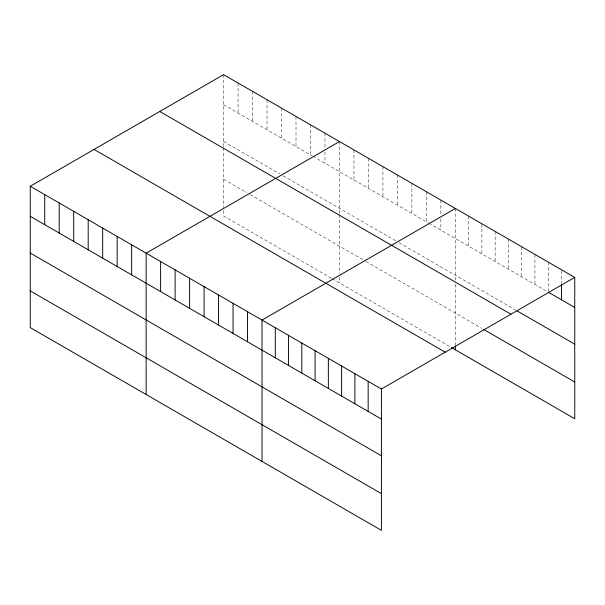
<?xml version="1.0" encoding="UTF-8"?>
<svg xmlns="http://www.w3.org/2000/svg" width="605" height="605" viewBox="0 0 605 605"><rect width="100%" height="100%" fill="white"/><g stroke="black" fill="none" stroke-linecap="round" stroke-linejoin="round"><path stroke-width="0.45" stroke-dasharray="3.02 2.27" d="M223.578 74.642L223.578 146.841M223.578 104.71L312.104 155.818M312.906 156.287L427.992 222.723M428.794 223.192L547.434 291.686M223.578 141.434L279.911 173.96M283.132 175.813L397.409 241.796M399.02 242.718L515.437 309.941M223.578 179.269L246.916 192.745M250.137 194.598L365.216 261.042M366.025 261.511L481.882 328.402M331.419 278.255L223.578 215.993L223.578 208.46M332.221 278.716L450.521 347.02M561.485 270.669L561.485 283.828M548.221 262.071L548.221 291.202M534.949 254.418L534.949 284.479M521.684 246.757L521.684 276.818M508.419 239.096L508.419 269.157M495.155 231.435L495.155 261.504M481.882 223.774L481.882 253.843M468.618 216.114L468.618 246.182M455.353 208.46L455.353 280.652M455.353 284.252L455.353 345.1M440.863 200.096L440.863 215.13M440.863 218.889L440.863 230.157M426.381 191.732L426.381 221.793M411.892 183.368L411.892 213.436M397.409 175.004L397.409 205.072M382.92 166.64L382.92 196.708M368.437 158.276L368.437 188.344M353.948 149.911L353.948 179.98M339.465 141.555L339.465 213.746M339.465 214.646L339.465 273.483M339.465 277.249L339.465 282.898M324.976 133.191L324.976 148.217M324.976 151.976L324.976 163.252M310.494 124.827L310.494 154.888M296.004 116.462L296.004 146.523M281.522 108.098L281.522 138.167M267.032 99.734L267.032 129.803M252.55 91.37L252.55 121.439M238.067 83.006L238.067 113.075M223.578 147.741L223.578 207.515"/><path stroke-width="0.91" d="M30.25 186.264L381.422 389.007L381.422 530.358L30.25 327.607L30.25 186.264L223.578 74.642L574.75 277.392L574.75 418.736L451.33 347.482M339.465 141.555L146.138 253.17L146.138 394.513M455.353 208.46L262.026 320.075L262.026 461.418M381.422 389.007L574.75 277.392M548.221 292.139L574.75 307.453M517.003 310.841L574.75 344.177M159.78 111.479L510.953 314.222M483.448 329.301L574.75 382.012M94.047 149.427L445.219 352.178M30.25 216.325L381.422 419.076M30.25 253.049L381.422 455.799M30.25 290.884L381.422 493.635M561.485 284.766L561.485 299.8M455.353 346.037L455.353 349.803M368.158 381.347L368.158 411.415M354.885 373.693L354.885 403.754M341.621 366.033L341.621 396.094M328.356 358.372L328.356 388.44M315.092 350.711L315.092 380.779M301.819 343.05L301.819 373.119M288.555 335.397L288.555 365.458M275.29 327.736L275.29 357.797M247.536 311.711L247.536 341.78M233.054 303.347L233.054 333.416M218.564 294.983L218.564 325.051M204.082 286.619L204.082 316.687M189.592 278.255L189.592 308.323M175.11 269.898L175.11 299.959M160.62 261.534L160.62 291.595M131.648 244.806L131.648 274.867M117.166 236.442L117.166 266.51M102.676 228.077L102.676 258.146M88.194 219.713L88.194 249.782M73.704 211.349L73.704 241.418M59.222 202.985L59.222 233.054M44.732 194.629L44.732 224.689"/></g></svg>
